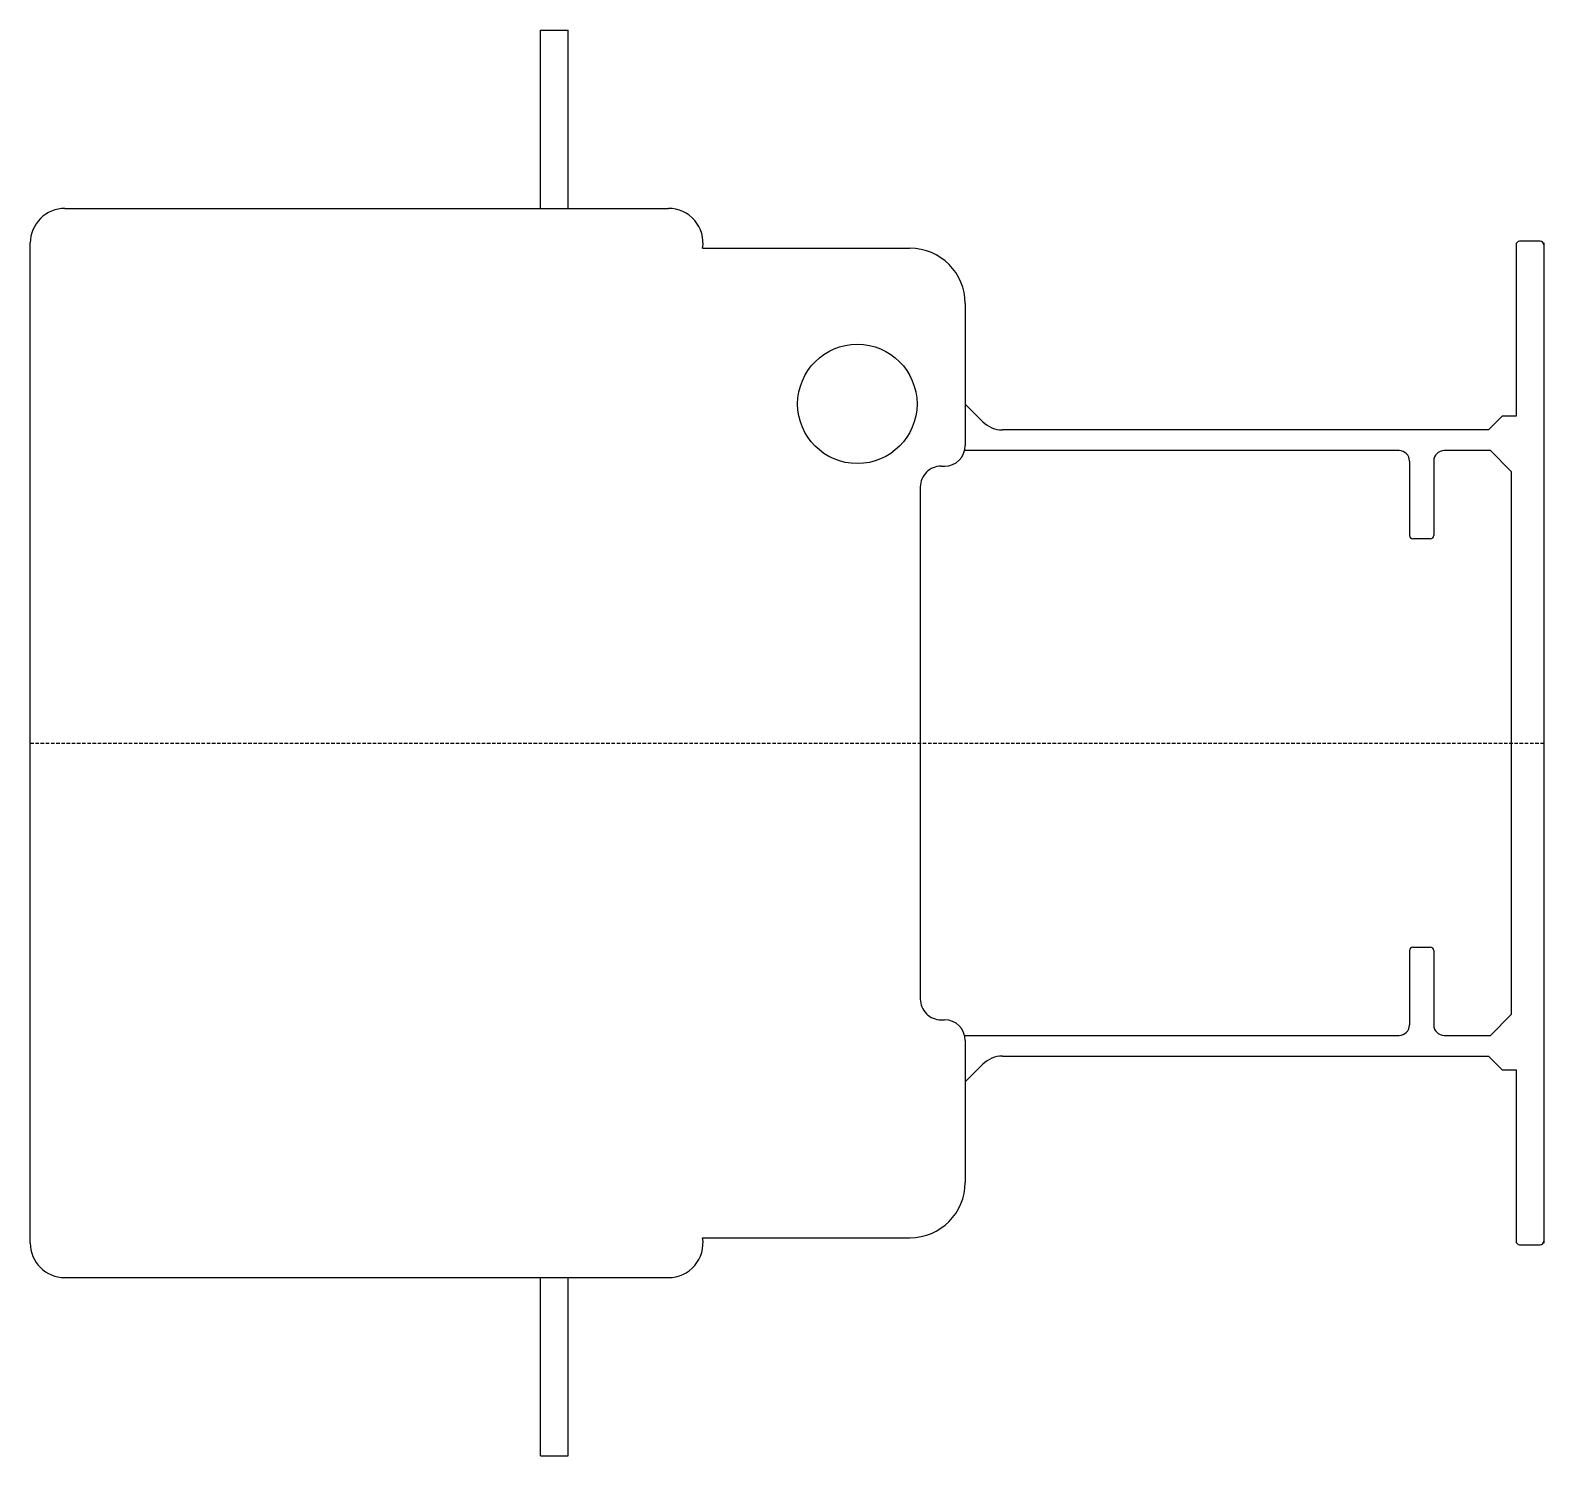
# Model space of a CAD drawing. Extents: x 0 to 219, y 0 to 206.
import ezdxf

# ---------------------------------------------------------------- set-up
doc = ezdxf.new("R2010")
doc.units = 0
doc.linetypes.add('DASHED', pattern=[0.75, 0.5, -0.25])
doc.layers.add('-15N-THT. THIẾT BỊ ĐÓNG MỞ', color=40, linetype='CONTINUOUS')

# ---------------------------------------------------------------- blocks, each defined once
blk = doc.blocks.new('06 - N - SC CTT CHIẾU HÔNG LC1D330')
at = {"layer": '-15N-THT. THIẾT BỊ ĐÓNG MỞ'}
for p, q in [((-145, 77.260468), (-145, 103)), ((-145, 103), (-141, 103)), ((-141, 77.260468), (-141, 103)), ((-213.73001, 77.260468), (-126.5, 77.260468)), ((-218.73001, -72.260468), (-218.73001, 72.260468)), ((-0.5, 72.5), (-3.5, 72.5)), ((0, 72.260468), (0, -72.260468)), ((-121.55817, 71.5), (-91.600097, 71.5)), ((-4, 72), (-4, 47.25)), ((-83.600097, 63.5), (-83.600097, 43)), ((-81.065246, 46.421566), (-83.600097, 48.95644)), ((-8, 45.25), (-6, 47.25)), ((-4, 47.25), (-6, 47.25)), ((-8, 45.25), (-78.236816, 45.25)), ((-20.900024, 42.25), (-83.695312, 42.25)), ((-7.700012, 42.25), (-14.400024, 42.25)), ((-7.700012, 42.250004), (-4.700012, 39.250004)), ((-87.100097, 40), (-86.600097, 40)), ((-19.400024, 40.75), (-19.400024, 30)), ((-15.900024, 40.75), (-15.900024, 30)), ((-4.700012, 39.25), (-4.700012, -39.25)), ((-90.100097, 37), (-90.100097, -37)), ((-16.400024, 29.5), (-18.900024, 29.5)), ((-19.400024, -30), (-19.400024, -40.75)), ((-18.900024, -29.5), (-16.400024, -29.5)), ((-15.900024, -30), (-15.900024, -40.75)), ((-4.700012, -39.25), (-7.700012, -42.25)), ((-87.100097, -40), (-86.600097, -40)), ((-83.695312, -42.25), (-20.900024, -42.25)), ((-83.600097, -43), (-83.600097, -63.5)), ((-14.400024, -42.25), (-7.700012, -42.25)), ((-78.236816, -45.25), (-8, -45.25)), ((-6, -47.25), (-8, -45.25)), ((-83.600097, -48.956436), (-81.065246, -46.421577)), ((-6, -47.25), (-4, -47.25)), ((-4, -47.25), (-4, -72)), ((-121.55817, -71.5), (-91.600097, -71.5)), ((-3.5, -72.5), (-0.5, -72.5)), ((-213.73001, -77.260468), (-126.5, -77.260468)), ((-145, -103), (-145, -77.260468)), ((-141, -103), (-141, -77.260468)), ((-145, -103), (-141, -103))]:
    blk.add_line(p, q, dxfattribs=at)
at = {"layer": '-15N-THT. THIẾT BỊ ĐÓNG MỞ', "color": 6, "linetype": 'DASHED'}
blk.add_line((-218.73001, 0), (0, 0), dxfattribs=at)
at = {"layer": '-15N-THT. THIẾT BỊ ĐÓNG MỞ'}
blk.add_circle((-99.199951, 49), 8.625, dxfattribs=at)
for centre, radius, start, end in [((-213.73001, 72.260468), 5, 90.000003, 180.000005), ((-126.5, 72.260468), 5, 351.25172672, 89.999982), ((-3.5, 72), 0.5, 89.999982, 179.999964), ((-0.5, 72), 0.5, 0.00003051, 90.000037), ((-91.600097, 63.5), 8, 0.00000319, 89.999982), ((-78.236816, 49.25), 4, 225.000064, 270.000137), ((-86.600097, 43), 3, 270.000028, 0.00001), ((-20.900024, 40.75), 1.5, 0.00003051, 90.000037), ((-14.400024, 40.75), 1.5, 89.999982, 179.999964), ((-87.100097, 37), 3, 89.999982, 180.000019), ((-18.900024, 30), 0.5, 179.999964, 269.999946), ((-16.400024, 30), 0.5, 269.999973, 0.00001), ((-18.900024, -30), 0.5, 90.000037, 180.000019), ((-16.400024, -30), 0.5, 0.00003051, 90.000037), ((-87.100097, -37), 3, 180, 270.000001), ((-86.600097, -43), 3, 0.00000319, 89.999982), ((-20.900024, -40.75), 1.5, 269.999973, 359.999983), ((-14.400024, -40.75), 1.5, 180.000046, 270.000028), ((-78.236816, -49.25), 4, 89.999982, 134.999946), ((-91.600097, -63.5), 8, 270.000028, 0.00001), ((-126.5, -72.260468), 5, 270.000028, 8.74827328), ((-3.5, -72), 0.5, 180.000046, 270.000028), ((-0.5, -72), 0.5, 269.999973, 359.999983), ((-213.73001, -72.260468), 5, 180.000005, 270.000001)]:
    blk.add_arc(centre, radius, start, end, dxfattribs=at)

msp = doc.modelspace()

# ---------------------------------------------------------------- block references
msp.add_blockref('06 - N - SC CTT CHIẾU HÔNG LC1D330', (218.73001, 103))

doc.saveas('drawing.dxf')
